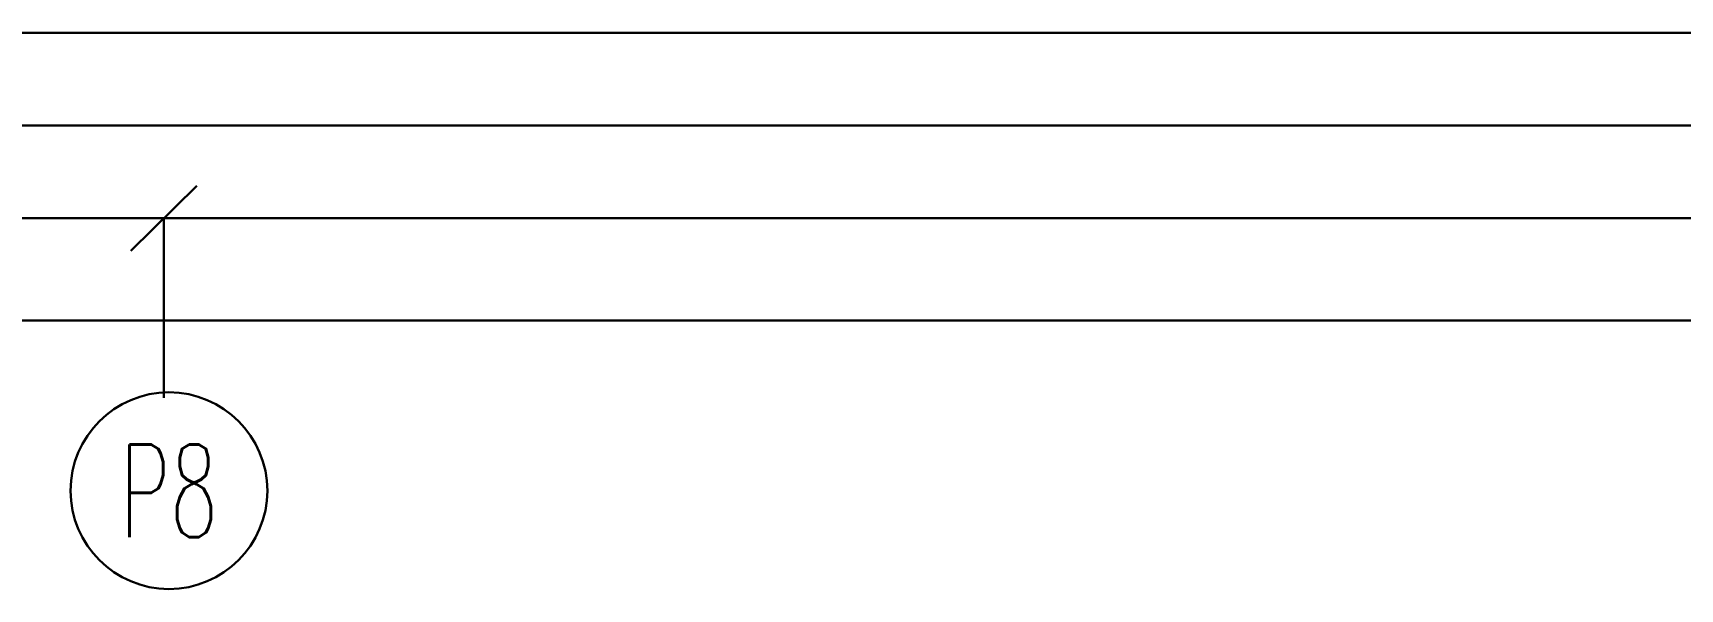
# Model space of a CAD drawing. Extents: x -1439 to 34962, y -872 to 8330.
# Drawn here: x 17815.7 to 17993.3, y 3040.4 to 3100.4 of the extents above; entities that cross this region are included whole.
import ezdxf
from ezdxf.enums import TextEntityAlignment as Align

# ---------------------------------------------------------------- set-up
doc = ezdxf.new("R2010")
doc.units = 0
doc.layers.add('E-KABLO', color=7, linetype='Continuous', lineweight=30)
doc.layers.add('E-LINYE', color=7, linetype='Continuous', lineweight=30)
doc.styles.add('E-YAZI', font='txttw.shx')

msp = doc.modelspace()

# ---------------------------------------------------------------- linework, layer by layer
at = {"layer": 'E-KABLO', "color": 4, "ltscale": 40}
for p, q in [((17375.95, 3100.44), (18374.96, 3100.44)), ((18374.32, 3069.41), (17312.27, 3069.41))]:
    msp.add_line(p, q, dxfattribs=at)
at = {"layer": 'E-KABLO', "color": 6, "ltscale": 40}
for p, q in [((17375.95, 3090.44), (18361.46, 3090.44)), ((17460.15, 3080.44), (18067.44, 3080.44))]:
    msp.add_line(p, q, dxfattribs=at)
at = {"layer": 'E-KABLO'}
msp.add_line((17829.78, 3061.08), (17829.78, 3080.44), dxfattribs=at)
at = {"layer": 'E-KABLO', "color": 7, "linetype": 'Continuous'}
msp.add_circle((17830.34, 3051.06), 10.61, dxfattribs=at)
at = {"layer": 'E-LINYE', "color": 7, "linetype": 'Continuous'}
msp.add_line((17833.34, 3083.95), (17826.23, 3076.92), dxfattribs=at)

# ---------------------------------------------------------------- texts
at = {"layer": 'E-KABLO', "color": 3, "linetype": 'Continuous', "style": 'E-YAZI', "width": 0.6}
msp.add_text('P8', height=10, dxfattribs=at).set_placement((17830.34, 3051.06), align=Align.MIDDLE_CENTER)

doc.saveas('drawing.dxf')
